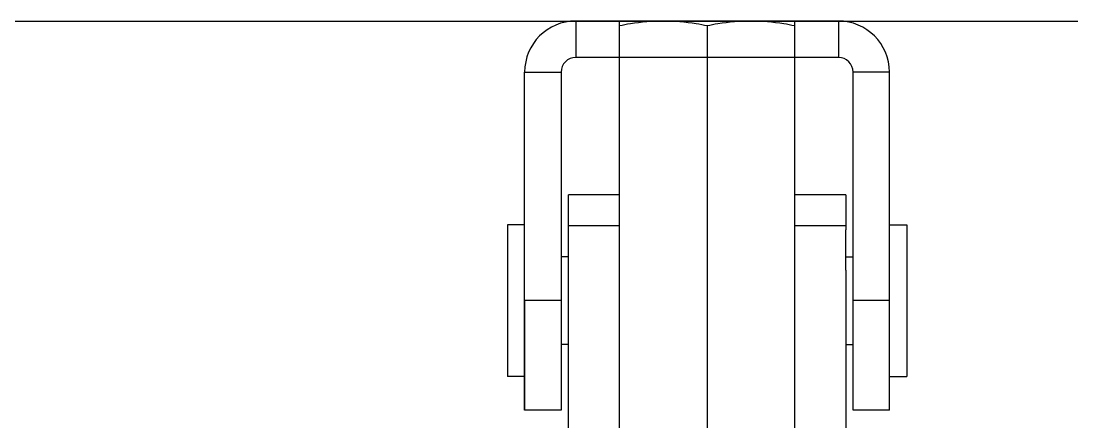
# Model space of a CAD drawing. Extents: x 27938 to 1507990, y 110129 to 923079.
# Drawn here: x 663178 to 664355, y 369088 to 369538 of the extents above; entities that cross this region are included whole.
import ezdxf

# ---------------------------------------------------------------- set-up
doc = ezdxf.new("R2010")
doc.units = 0
doc.header["$LTSCALE"] = 1000
doc.header["$MEASUREMENT"] = 0
doc.layers.add('BZ', color=2, linetype='Continuous')

msp = doc.modelspace()

# ---------------------------------------------------------------- linework, layer by layer
for p, q in [((664093.5, 369537.9), (663799.1, 369537.9)), ((663799.1, 369537.9), (663799.1, 369497)), ((664044.5, 369537.9), (663848.2, 369537.9)), ((663848.2, 368911.3), (663848.2, 369537.9)), ((663946.3, 369532.4), (663946.3, 368916.8)), ((664044.5, 368911.3), (664044.5, 369537.9)), ((664093.5, 369537.9), (664093.5, 369497)), ((664093.5, 369497), (663799.1, 369497)), ((663741.9, 369480.7), (663782.8, 369480.7)), ((663741.9, 369101.6), (663741.9, 369480.7)), ((663782.8, 369480.7), (663782.8, 369101.6)), ((664109.9, 369320.1), (664109.9, 369480.7)), ((664150.8, 369480.7), (664109.9, 369480.7)), ((664150.8, 369101.6), (664150.8, 369480.7)), ((663848.2, 369342.8), (663791, 369342.8)), ((663791, 369027.7), (663791, 369342.8)), ((664101.7, 369342.8), (664044.5, 369342.8)), ((664101.7, 369342.8), (664101.7, 369303.8)), ((664109.9, 369238.4), (664109.9, 369320.1)), ((663741.9, 369309.2), (663722.7, 369309.2)), ((663722.7, 369309.2), (663722.7, 369139.3)), ((663848.2, 369308.1), (663791, 369308.1)), ((664101.7, 369308.1), (664044.5, 369308.1)), ((664150.8, 369309.2), (664170, 369309.2)), ((664170, 369309.2), (664170, 369139.3)), ((664101.7, 369258.5), (664101.7, 369303.8)), ((663791, 369273.3), (663782.8, 369273.3)), ((664101.7, 369273.3), (664109.9, 369273.3)), ((664101.7, 369258.5), (664101.7, 369058.5)), ((664109.9, 369101.6), (664109.9, 369238.4)), ((663782.8, 369224.3), (663741.9, 369224.3)), ((663741.9, 369224.3), (663741.9, 369101.6)), ((664150.8, 369224.3), (664109.9, 369224.3)), ((663791, 369175.2), (663782.8, 369175.2)), ((664101.7, 369175.2), (664109.9, 369175.2)), ((663741.9, 369139.3), (663722.7, 369139.3)), ((664150.8, 369139.3), (664170, 369139.3)), ((663782.8, 369101.6), (663741.9, 369101.6)), ((664150.8, 369101.6), (664109.9, 369101.6))]:
    msp.add_line(p, q)
for centre, radius, start, end in [((663799.1, 369480.7), 57.2, 90, 180), ((664093.5, 369480.7), 57.2, 0, 90), ((663799.1, 369480.7), 16.4, 90, 180), ((664093.5, 369480.7), 16.4, 0, 90)]:
    msp.add_arc(centre, radius, start, end)
for points, knots in [([(663897.3, 369537.9), (663884.9, 369537.9), (663868.4, 369536.3), (663852.2, 369533.3), (663848.2, 369532.4)], [0, 0, 0, 0, 0.749211, 1, 1, 1, 1]), ([(663946.3, 369532.4), (663942.3, 369533.3), (663926.1, 369536.3), (663909.6, 369537.9), (663897.3, 369537.9)], [0, 0, 0, 0, 0.250789, 1, 1, 1, 1]), ([(663995.4, 369537.9), (663983.1, 369537.9), (663966.6, 369536.3), (663950.4, 369533.3), (663946.3, 369532.4)], [0, 0, 0, 0, 0.749211, 1, 1, 1, 1]), ([(664044.5, 369532.4), (664040.4, 369533.3), (664024.2, 369536.3), (664007.7, 369537.9), (663995.4, 369537.9)], [0, 0, 0, 0, 0.250789, 1, 1, 1, 1])]:
    msp.add_open_spline(points, degree=3, knots=knots)
at = {"layer": 'BZ'}
msp.add_line((658050.7, 369537.9), (676122.7, 369537.9), dxfattribs=at)

doc.saveas('drawing.dxf')
